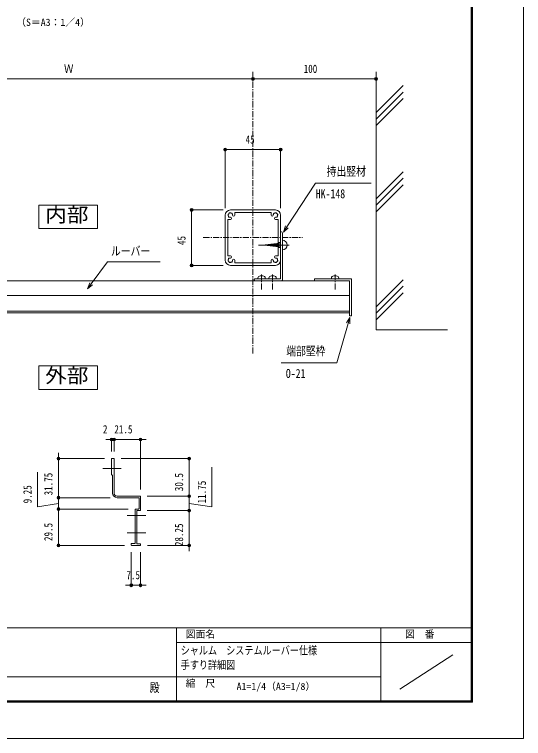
# Model space of a CAD drawing. Units: millimetres, scale not verified. Extents: x -1682 to 1682, y -1188 to 1188.
# Drawn here: x 855 to 1682, y -1188 to -12 of the extents above; entities that cross this region are included whole.
import ezdxf
from ezdxf.enums import TextEntityAlignment as Align

# ---------------------------------------------------------------- set-up
doc = ezdxf.new("R2010")
doc.units = ezdxf.units.MM
doc.header["$LTSCALE"] = 8
doc.linetypes.add('USER1', pattern=[2, 1.25, -0.25, 0.25, -0.25])
for name, color, linetype, lineweight in [('0-0_0', 7, 'Continuous', 18), ('0-1_DEFPOINTS', 5, 'Continuous', 18), ('0-3_MOJI', 7, 'Continuous', 18), ('0-5_WAKU', 7, 'Continuous', 18), ('0-6_6_U+FF8A_U+FF6F_U+FF81_U+FF9D_U+FF78_U+FF9E', 4, 'Continuous', 18), ('0-7_2躯体線', 4, 'Continuous', 18), ('0-8_3中心線', 2, 'USER1', 18), ('0-9_41_U+FF71_U+FF99_U+FF90', 6, 'Continuous', 18), ('0-A_1手摺寸法', 3, 'Continuous', 18), ('0-B_42_U+FF71_U+FF99_U+FF90部品', 6, 'Continuous', 18), ('0-C_P4-12', 7, 'Continuous', 18), ('0-E_4アルミ', 6, 'Continuous', 18), ('1-3_101', 7, 'Continuous', 18)]:
    doc.layers.add(name, color=color, linetype=linetype, lineweight=lineweight)
doc.styles.add('ＭＳ ゴシック', font='')
doc.styles.get('ＭＳ ゴシック').set_extended_font_data('MS Gothic')

msp = doc.modelspace()

# ---------------------------------------------------------------- linework, layer by layer
at = {"layer": '0-0_0'}
for p, q in [((1240.156, -116.392), (1237.856, -116.392)), ((1244.756, -116.392), (1247.056, -116.392)), ((1440.156, -116.392), (1437.856, -116.392)), ((1199.756, -231.208), (1202.056, -231.208)), ((1285.156, -231.208), (1282.856, -231.208)), ((1142.812, -331.554), (1142.812, -333.854)), ((1291.885, -365.112), (1297.379, -356.756)), ((1142.812, -416.954), (1142.812, -414.654)), ((1399.816, -503.913), (1397.063, -513.526)), ((1010.568, -702.135), (1008.268, -702.135)), ((1014.568, -702.135), (1012.268, -702.135)), ((1019.168, -702.135), (1021.468, -702.135)), ((1062.168, -702.135), (1064.468, -702.135)), ((926.581, -730.934), (926.581, -728.634)), ((1138.826, -735.534), (1138.826, -737.834)), ((926.581, -794.434), (926.581, -792.134)), ((926.581, -799.034), (926.581, -801.334)), ((1138.826, -791.934), (1138.826, -789.634)), ((1138.826, -796.534), (1138.826, -798.834)), ((926.581, -817.534), (926.581, -819.834)), ((926.581, -817.534), (926.581, -819.834)), ((1138.826, -815.434), (1138.826, -813.134)), ((1138.826, -815.434), (1138.826, -813.134)), ((926.581, -871.934), (926.581, -869.634)), ((1138.826, -876.534), (1138.826, -878.834)), ((1042.568, -939.067), (1040.268, -939.067)), ((1062.168, -939.067), (1064.468, -939.067))]:
    msp.add_line(p, q, dxfattribs=at)
for points in [[(1297.379, -356.756), (1344.151, -285.614), (1434.758, -285.614)], [(1295.14, -355.284), (1291.885, -365.112), (1299.618, -358.228)], [(973.933, -457.281), (979.884, -449.244), (1006.427, -413.395), (1091.706, -413.395)], [(982.037, -450.839), (973.933, -457.281), (977.73, -447.65)], [(1399.638, -514.264), (1399.816, -503.913), (1394.487, -512.788)], [(1397.063, -513.526), (1378.703, -577.632), (1288.096, -577.632)]]:
    msp.add_lwpolyline(points, dxfattribs=at)
for centre, radius in [((1242.456, -116.392), 2.3), ((1242.456, -116.392), 2.3), ((1242.456, -116.392), 1.15), ((1242.456, -116.392), 1.15), ((1442.456, -116.392), 2.3), ((1442.456, -116.392), 1.15), ((1197.456, -231.208), 2.3), ((1197.456, -231.208), 1.15), ((1287.456, -231.208), 2.3), ((1287.456, -231.208), 1.15), ((1142.812, -329.254), 2.3), ((1142.812, -329.254), 1.15), ((1142.812, -419.254), 2.3), ((1142.812, -419.254), 1.15), ((1012.868, -702.135), 2.3), ((1012.868, -702.135), 1.15), ((1016.868, -702.135), 2.3), ((1016.868, -702.135), 2.3), ((1016.868, -702.135), 1.15), ((1016.868, -702.135), 1.15), ((1059.868, -702.135), 2.3), ((1059.868, -702.135), 1.15), ((926.581, -733.234), 2.3), ((926.581, -733.234), 1.15), ((1138.826, -733.234), 2.3), ((1138.826, -733.234), 1.15), ((926.581, -796.734), 2.3), ((926.581, -796.734), 2.3), ((926.581, -796.734), 1.15), ((926.581, -796.734), 1.15), ((1138.826, -794.234), 2.3), ((1138.826, -794.234), 2.3), ((1138.826, -794.234), 1.15), ((1138.826, -794.234), 1.15), ((926.581, -815.234), 2.3), ((926.581, -815.234), 2.3), ((926.581, -815.234), 1.15), ((926.581, -815.234), 1.15), ((1138.826, -817.734), 2.3), ((1138.826, -817.734), 2.3), ((1138.826, -817.734), 1.15), ((1138.826, -817.734), 1.15), ((926.581, -874.234), 2.3), ((926.581, -874.234), 1.15), ((1138.826, -874.234), 2.3), ((1138.826, -874.234), 1.15), ((1044.868, -939.067), 2.3), ((1044.868, -939.067), 1.15), ((1059.868, -939.067), 2.3), ((1059.868, -939.067), 1.15)]:
    msp.add_circle(centre, radius, dxfattribs=at)
at = {"layer": '0-1_DEFPOINTS'}
msp.add_line((1682.096, -1188.087), (1682.096, 1187.913), dxfattribs=at)
msp.add_lwpolyline([(-1681.904, 1187.913), (-1681.904, -1188.087), (1682.096, -1188.087)], dxfattribs=at)
at = {"layer": '0-5_WAKU'}
for p, q in [((1596.896, -1126.887), (1596.896, 1130.713)), ((1597.496, -1127.487), (1597.496, 1131.313)), ((1598.096, -1128.087), (1598.096, 1131.913)), ((1598.696, -1128.687), (1598.696, 1132.513)), ((1599.296, -1129.287), (1599.296, 1133.113)), ((-1601.904, -1008.087), (1598.096, -1008.087)), ((1118.096, -1008.087), (1118.096, -1128.087)), ((1450.096, -1008.087), (1450.096, -1128.087)), ((1118.096, -1032.087), (1598.096, -1032.087)), ((1480.93, -1108.087), (1567.263, -1052.087)), ((442.096, -1088.087), (1450.096, -1088.087)), ((-1603.104, -1129.287), (1599.296, -1129.287)), ((-1602.504, -1128.687), (1598.696, -1128.687)), ((-1601.904, -1128.087), (1598.096, -1128.087)), ((-1601.304, -1127.487), (1597.496, -1127.487)), ((-1600.704, -1126.887), (1596.896, -1126.887))]:
    msp.add_line(p, q, dxfattribs=at)
at = {"layer": '0-6_6_U+FF8A_U+FF6F_U+FF81_U+FF9D_U+FF78_U+FF9E'}
for p, q in [((1250.456, -440.254), (1250.456, -440.854)), ((1250.856, -441.254), (1262.056, -441.254)), ((1254.456, -436.254), (1258.456, -436.254)), ((1262.456, -440.254), (1262.456, -440.854)), ((1268.456, -440.254), (1268.456, -440.854)), ((1268.856, -441.254), (1280.056, -441.254)), ((1272.456, -436.254), (1276.456, -436.254)), ((1280.456, -440.254), (1280.456, -440.854)), ((1369.925, -440.254), (1369.925, -440.854)), ((1370.325, -441.254), (1381.525, -441.254)), ((1373.925, -436.254), (1377.925, -436.254)), ((1381.925, -440.254), (1381.925, -440.854))]:
    msp.add_line(p, q, dxfattribs=at)
for centre, radius, start, end in [((1254.456, -440.254), 4, 90, 180), ((1250.856, -440.854), 0.4, 180, 270), ((1258.456, -440.254), 4, 0, 90), ((1262.056, -440.854), 0.4, 270, 0), ((1272.456, -440.254), 4, 90, 180), ((1268.856, -440.854), 0.4, 180, 270), ((1276.456, -440.254), 4, 0, 90), ((1280.056, -440.854), 0.4, 270, 0), ((1373.925, -440.254), 4, 90, 180), ((1370.325, -440.854), 0.4, 180, 270), ((1377.925, -440.254), 4, 0, 90), ((1381.525, -440.854), 0.4, 270, 0)]:
    msp.add_arc(centre, radius, start, end, dxfattribs=at)
at = {"layer": '0-7_2躯体線'}
for p, q in [((1486.286, -127.103), (1442.456, -170.933)), ((1486.286, -137.712), (1442.456, -181.542)), ((1486.286, -148.321), (1442.456, -192.151)), ((1486.286, -267.156), (1442.456, -310.986)), ((1486.286, -277.764), (1442.456, -321.595)), ((1486.286, -288.373), (1442.456, -332.203)), ((1290.456, -386.254), (1251.367, -386.254)), ((1257.931, -386.434), (1257.931, -386.074)), ((1259.531, -386.614), (1259.531, -385.895)), ((1261.131, -386.794), (1261.131, -385.715)), ((1262.731, -386.973), (1262.731, -385.535)), ((1264.331, -387.153), (1264.331, -385.355)), ((1265.931, -387.333), (1265.931, -385.176)), ((1267.531, -387.513), (1267.531, -384.996)), ((1269.131, -387.692), (1269.131, -384.816)), ((1270.731, -387.872), (1270.731, -384.636)), ((1272.331, -388.052), (1272.331, -384.456)), ((1273.931, -388.232), (1273.931, -384.277)), ((1275.531, -388.411), (1275.531, -384.097)), ((1277.131, -388.591), (1277.131, -383.917)), ((1278.731, -388.771), (1278.731, -383.737)), ((1280.331, -388.951), (1280.331, -383.558)), ((1281.931, -389.131), (1281.931, -383.378)), ((1283.531, -389.31), (1283.531, -383.198)), ((1284.456, -382.254), (1287.456, -382.254)), ((1285.131, -389.49), (1285.131, -383.018)), ((1284.456, -390.254), (1287.456, -390.254)), ((1486.286, -442.624), (1442.456, -486.454)), ((1486.286, -453.232), (1442.456, -497.063)), ((1486.286, -463.841), (1442.456, -507.671))]:
    msp.add_line(p, q, dxfattribs=at)
msp.add_lwpolyline([(1442.456, -104.737), (1442.456, -524.254), (1558.347, -524.254)], dxfattribs=at)
msp.add_arc((1289.919, -386.254), 8.018, 273.8385, 86.1615, dxfattribs=at)
at = {"layer": '0-8_3中心線'}
for p, q in [((1242.456, -104.737), (1242.456, -564.254)), ((1161.842, -374.254), (1323.07, -374.254)), ((1256.456, -458.554), (1256.456, -434.332)), ((1274.456, -458.554), (1274.456, -434.332)), ((1375.925, -458.554), (1375.925, -434.332))]:
    msp.add_line(p, q, dxfattribs=at)
at = {"layer": '0-9_41_U+FF71_U+FF99_U+FF90'}
for p, q in [((1287.456, -385.654), (1287.456, -364.685)), ((1290.456, -443.254), (1290.456, -367.254)), ((1288.056, -386.254), (1287.456, -385.654)), ((1288.056, -386.254), (1287.456, -386.854)), ((1287.456, -441.254), (1287.456, -386.854)), ((653.456, -444.254), (1399.456, -444.254)), ((1244.456, -443.254), (1244.456, -442.254)), ((1245.456, -441.254), (1287.456, -441.254)), ((1245.456, -444.254), (1255.856, -444.254)), ((1256.456, -443.654), (1255.856, -444.254)), ((1256.456, -443.654), (1257.056, -444.254)), ((1257.056, -444.254), (1273.856, -444.254)), ((1274.456, -443.654), (1273.856, -444.254)), ((1274.456, -443.654), (1275.056, -444.254)), ((1275.056, -444.254), (1289.456, -444.254)), ((1402.456, -441.254), (1342.456, -441.254)), ((1342.456, -444.254), (1342.456, -441.254)), ((1399.456, -444.254), (1342.456, -444.254)), ((1399.456, -444.254), (1399.456, -501.254)), ((1399.456, -496.254), (1399.456, -444.254)), ((1402.456, -441.254), (1402.456, -501.254)), ((653.456, -468.254), (1399.456, -468.254)), ((653.456, -493.454), (1399.456, -493.454)), ((653.856, -496.254), (1399.456, -496.254)), ((1399.456, -501.254), (1402.456, -501.254))]:
    msp.add_line(p, q, dxfattribs=at)
for centre, radius, start, end in [((1287.856, -364.685), 0.4, 81.15012, 180), ((1287.456, -367.254), 3, 0, 81.15012), ((1245.456, -442.254), 1, 90, 180), ((1245.456, -443.254), 1, 180, 270), ((1289.456, -443.254), 1, 270, 0)]:
    msp.add_arc(centre, radius, start, end, dxfattribs=at)
at = {"layer": '0-A_1手摺寸法'}
for p, q in [((647.056, -116.392), (1237.856, -116.392)), ((1242.456, -116.237), (1242.456, -116.392)), ((1247.056, -116.392), (1437.856, -116.392)), ((1197.456, -326.154), (1197.456, -231.208)), ((1282.856, -231.208), (1202.056, -231.208)), ((1287.456, -326.154), (1287.456, -231.208)), ((1194.356, -329.254), (1142.812, -329.254)), ((1142.812, -333.854), (1142.812, -414.654)), ((1194.356, -419.254), (1142.812, -419.254)), ((1008.268, -702.135), (1003.668, -702.135)), ((1012.268, -702.135), (1007.668, -702.135)), ((1012.868, -721.734), (1012.868, -702.135)), ((1012.868, -702.135), (1016.868, -702.135)), ((1016.868, -721.734), (1016.868, -702.135)), ((1016.868, -721.734), (1016.868, -702.135)), ((1016.868, -702.135), (1059.868, -702.135)), ((1021.468, -702.135), (1026.068, -702.135)), ((1059.868, -783.734), (1059.868, -702.135)), ((1064.468, -702.135), (1069.068, -702.135)), ((926.581, -728.634), (926.581, -724.034)), ((1001.368, -733.234), (926.581, -733.234)), ((926.581, -733.234), (926.581, -796.734)), ((1028.368, -733.234), (1138.826, -733.234)), ((1138.826, -737.834), (1138.826, -789.634)), ((926.581, -792.134), (926.581, -787.534)), ((1010.362, -796.734), (926.581, -796.734)), ((1010.362, -796.734), (926.581, -796.734)), ((926.581, -796.734), (926.581, -815.234)), ((926.581, -796.734), (926.581, -815.234)), ((1070.368, -794.234), (1138.826, -794.234)), ((1070.368, -794.234), (1138.826, -794.234)), ((1138.826, -798.834), (1138.826, -813.134)), ((926.581, -801.334), (926.581, -805.934)), ((1138.826, -813.134), (1138.826, -808.534)), ((1039.768, -815.234), (926.581, -815.234)), ((1039.768, -815.234), (926.581, -815.234)), ((926.581, -819.834), (926.581, -824.434)), ((926.581, -819.834), (926.581, -869.634)), ((1070.368, -817.734), (1138.826, -817.734)), ((1070.368, -817.734), (1138.826, -817.734)), ((1138.826, -817.734), (1138.826, -874.234)), ((1033.768, -874.234), (926.581, -874.234)), ((1070.968, -874.234), (1138.826, -874.234)), ((1138.826, -878.834), (1138.826, -883.434)), ((1044.868, -885.334), (1044.868, -939.067)), ((1059.868, -885.334), (1059.868, -939.067)), ((1040.268, -939.067), (1035.668, -939.067)), ((1059.868, -939.067), (1044.868, -939.067)), ((1064.468, -939.067), (1069.068, -939.067))]:
    msp.add_line(p, q, dxfattribs=at)
for points in [[(1138.826, -805.984), (1175.867, -811.734), (1175.867, -746.961)], [(926.581, -805.984), (892.643, -811.684), (892.643, -755.323)]]:
    msp.add_lwpolyline(points, dxfattribs=at)
at = {"layer": '0-B_42_U+FF71_U+FF99_U+FF90部品'}
for p, q in [((1205.856, -329.254), (1279.056, -329.254)), ((1197.456, -337.654), (1197.456, -410.854)), ((1212.856, -333.254), (1272.056, -333.254)), ((1212.856, -333.254), (1212.856, -337.654)), ((1272.056, -333.254), (1272.056, -337.654)), ((1287.456, -337.654), (1287.456, -410.854)), ((1205.856, -344.654), (1201.456, -344.654)), ((1201.456, -344.654), (1201.456, -403.854)), ((1279.056, -344.654), (1283.456, -344.654)), ((1283.456, -344.654), (1283.456, -403.854)), ((1205.856, -403.854), (1201.456, -403.854)), ((1212.856, -415.254), (1212.856, -410.854)), ((1272.056, -415.254), (1272.056, -410.854)), ((1279.056, -403.854), (1283.456, -403.854)), ((1205.856, -419.254), (1279.056, -419.254)), ((1212.856, -415.254), (1272.056, -415.254))]:
    msp.add_line(p, q, dxfattribs=at)
for centre, radius, start, end in [((1205.856, -337.654), 8.4, 90, 180), ((1279.056, -337.654), 8.4, 0, 90), ((1202.958, -336.878), 1, 165, 232.97569), ((1202.958, -336.878), 1, 97.02431, 165), ((1205.856, -337.654), 3.5, 180.35889, 195), ((1205.856, -337.654), 3.5, 195, 209.64111), ((1203.734, -339.776), 1, 157.02431, 225), ((1205.856, -337.654), 3.5, 135, 149.64111), ((1203.734, -339.776), 1, 225, 292.97569), ((1205.856, -337.654), 3.5, 120.35889, 135), ((1205.079, -334.756), 1, 105, 172.97569), ((1205.856, -337.654), 3.5, 240.35889, 255), ((1205.079, -334.756), 1, 37.02431, 105), ((1205.856, -337.654), 3.5, 255, 270), ((1205.856, -342.904), 1.75, 270, 90), ((1205.856, -337.654), 3.5, 75, 89.64111), ((1205.856, -337.654), 3.5, 60.35889, 75), ((1207.977, -335.533), 1, 45, 112.97569), ((1207.977, -335.533), 1, 337.02431, 45), ((1205.856, -337.654), 3.5, 15, 29.64111), ((1205.856, -337.654), 3.5, 0.35889, 15), ((1211.106, -337.654), 1.75, 180, 0), ((1273.806, -337.654), 1.75, 180, 360), ((1279.056, -337.654), 3.5, 165, 179.64111), ((1279.056, -337.654), 3.5, 150.35889, 165), ((1276.934, -335.533), 1, 135, 202.97569), ((1276.934, -335.533), 1, 67.02431, 135), ((1279.056, -342.904), 1.75, 90, 270), ((1279.056, -337.654), 3.5, 105, 119.64111), ((1279.056, -337.654), 3.5, 90.35889, 105), ((1279.832, -334.756), 1, 75, 142.97569), ((1279.056, -337.654), 3.5, 270, 285), ((1279.056, -337.654), 3.5, 285, 299.64111), ((1279.832, -334.756), 1, 7.02431, 75), ((1281.177, -339.776), 1, 247.02431, 315), ((1279.056, -337.654), 3.5, 45, 59.64111), ((1279.056, -337.654), 3.5, 30.35889, 45), ((1281.177, -339.776), 1, 315, 22.97569), ((1281.954, -336.878), 1, 15, 82.97569), ((1279.056, -337.654), 3.5, 330.35889, 345), ((1279.056, -337.654), 3.5, 345, 359.64111), ((1281.954, -336.878), 1, 307.02431, 15), ((1205.856, -410.854), 8.4, 180, 270), ((1202.958, -411.631), 1, 127.02431, 195), ((1205.856, -410.854), 3.5, 165, 179.64111), ((1205.856, -410.854), 3.5, 150.35889, 165), ((1203.734, -408.733), 1, 135, 202.97569), ((1203.734, -408.733), 1, 67.02431, 135), ((1205.856, -410.854), 3.5, 105, 119.64111), ((1205.856, -410.854), 3.5, 90, 105), ((1205.856, -405.604), 1.75, 270, 90), ((1205.856, -410.854), 3.5, 330.35889, 345), ((1205.856, -410.854), 3.5, 345, 359.64111), ((1211.106, -410.854), 1.75, 0, 180), ((1273.806, -410.854), 1.75, 0, 180), ((1279.056, -410.854), 3.5, 180.35889, 195), ((1279.056, -410.854), 3.5, 195, 209.64111), ((1279.056, -405.604), 1.75, 90, 270), ((1279.056, -410.854), 3.5, 75, 90), ((1279.056, -410.854), 8.4, 270, 0), ((1279.056, -410.854), 3.5, 60.35889, 75), ((1281.177, -408.733), 1, 45, 112.97569), ((1281.177, -408.733), 1, 337.02431, 45), ((1279.056, -410.854), 3.5, 15, 29.64111), ((1279.056, -410.854), 3.5, 0.35889, 15), ((1281.954, -411.631), 1, 345, 52.97569), ((1202.958, -411.631), 1, 195, 262.97569), ((1205.856, -410.854), 3.5, 210.35889, 225), ((1205.856, -410.854), 3.5, 225, 239.64111), ((1205.079, -413.752), 1, 187.02431, 255), ((1205.079, -413.752), 1, 255, 322.97569), ((1205.856, -410.854), 3.5, 270.35889, 285), ((1205.856, -410.854), 3.5, 285, 299.64111), ((1207.977, -412.976), 1, 247.02431, 315), ((1207.977, -412.976), 1, 315, 22.97569), ((1276.934, -412.976), 1, 157.02431, 225), ((1276.934, -412.976), 1, 225, 292.97569), ((1279.056, -410.854), 3.5, 240.35889, 255), ((1279.056, -410.854), 3.5, 255, 269.64111), ((1279.832, -413.752), 1, 217.02431, 285), ((1279.832, -413.752), 1, 285, 352.97569), ((1279.056, -410.854), 3.5, 300.35889, 315), ((1279.056, -410.854), 3.5, 315, 329.64111), ((1281.954, -411.631), 1, 277.02431, 345)]:
    msp.add_arc(centre, radius, start, end, dxfattribs=at)
at = {"layer": '0-C_P4-12'}
for p, q in [((894.793, -321.455), (894.793, -359.466)), ((894.793, -582.708), (894.793, -620.719))]:
    msp.add_line(p, q, dxfattribs=at)
for points in [[(894.793, -359.466), (990.119, -359.466), (990.119, -321.455), (894.793, -321.455)], [(894.793, -620.719), (990.119, -620.719), (990.119, -582.708), (894.793, -582.708)]]:
    msp.add_lwpolyline(points, dxfattribs=at)
at = {"layer": '0-E_4アルミ'}
for p, q in [((1301.456, -386.254), (1271.456, -386.254)), ((998.468, -749.234), (1028.468, -749.234)), ((1038.268, -825.734), (1068.268, -825.734)), ((1038.268, -853.734), (1068.268, -853.734))]:
    msp.add_line(p, q, dxfattribs=at)
at = {"layer": '1-3_101'}
for p, q in [((1056.368, -796.734), (1021.862, -796.734)), ((1021.868, -794.234), (1058.868, -794.234)), ((1057.368, -814.234), (1057.368, -797.734)), ((1059.868, -795.234), (1059.868, -816.734)), ((1050.868, -870.834), (1050.868, -815.634)), ((1051.268, -815.234), (1056.368, -815.234)), ((1058.868, -817.734), (1054.268, -817.734)), ((1044.868, -873.834), (1044.868, -871.634)), ((1045.268, -871.234), (1050.468, -871.234)), ((1059.468, -874.234), (1045.268, -874.234)), ((1054.268, -871.834), (1059.468, -871.834)), ((1059.868, -872.234), (1059.868, -873.834))]:
    msp.add_line(p, q, dxfattribs=at)
for points in [[(1012.868, -733.234), (1016.868, -733.234), (1016.868, -789.234)], [(1014.362, -789.234), (1014.362, -760.728), (1012.868, -759.234), (1012.868, -750.273), (1013.468, -749.234), (1012.868, -748.195), (1012.868, -733.234)], [(1053.868, -818.134), (1053.868, -824.695), (1053.268, -825.734), (1053.868, -826.773), (1053.868, -852.695), (1053.268, -853.734), (1053.868, -854.773), (1053.868, -871.434)]]:
    msp.add_lwpolyline(points, dxfattribs=at)
for centre, radius, start, end in [((1021.862, -789.234), 7.5, 180, 270), ((1021.868, -789.234), 5, 180, 270), ((1056.368, -797.734), 1, 0, 90), ((1058.868, -795.234), 1, 0, 90), ((1051.268, -815.634), 0.4, 90, 180), ((1054.268, -818.134), 0.4, 90, 180), ((1056.368, -814.234), 1, 270, 0), ((1058.868, -816.734), 1, 270, 0), ((1045.268, -871.634), 0.4, 90, 180), ((1045.268, -873.834), 0.4, 180, 270), ((1050.468, -870.834), 0.4, 270, 0), ((1054.268, -871.434), 0.4, 180, 270), ((1059.468, -872.234), 0.4, 0, 90), ((1059.468, -873.834), 0.4, 270, 0)]:
    msp.add_arc(centre, radius, start, end, dxfattribs=at)

# ---------------------------------------------------------------- texts
at = {"layer": '0-0_0', "style": 'ＭＳ ゴシック'}
for s, p in [('（S＝A3：1／4）', (857.736, -33.673)), ('A1=1/4（A3=1/8）', (1215.941, -1112.797))]:
    msp.add_text(s, height=11.73, dxfattribs=at).set_placement(p, align=Align.BOTTOM_LEFT)
at = {"layer": '0-0_0', "style": 'ＭＳ ゴシック', "width": 0.8}
for s, height, p in [('持出竪材', 14.66, (1362.109, -278.107)), ('HK-148', 14.66, (1344.476, -314.626)), ('ルーバー', 14.66, (1011.663, -407.692)), ('端部堅枠', 14.66, (1296.421, -570.125)), ('O-21', 14.66, (1295.921, -606.644)), ('シャルム\u3000システムルーバー仕様', 13.2, (1125.042, -1055.505)), ('手すり詳細図', 13.2, (1125.042, -1079.08)), ('\u3000\u3000殿', 14.66, (1042.761, -1117.008))]:
    msp.add_text(s, height=height, dxfattribs=at).set_placement(p, align=Align.BOTTOM_LEFT)
at = {"layer": '0-3_MOJI', "style": 'ＭＳ ゴシック'}
for s, p in [('図面名', (1133.204, -1027.88)), ('図  番', (1489.519, -1027.88)), ('縮  尺', (1133.204, -1107.88))]:
    msp.add_text(s, height=11.73, dxfattribs=at).set_placement(p, align=Align.BOTTOM_LEFT)
at = {"layer": '0-A_1手摺寸法', "color": 7, "style": 'ＭＳ ゴシック', "width": 0.8}
for s, p in [('Ｗ', (935.586, -110.642)), ('100', (1324.932, -110.642)), ('45', (1230.54, -225.458)), ('2', (998.761, -696.385)), ('21.5', (1017.339, -696.385)), ('7.5', (1036.947, -933.317))]:
    msp.add_text(s, height=13.49, dxfattribs=at).set_placement(p, align=Align.BOTTOM_LEFT)
for s, p in [('45', (1137.062, -386.17)), ('31.75', (920.831, -793.022)), ('30.5', (1133.076, -786.164)), ('11.75', (1170.117, -805.984)), ('9.25', (886.893, -805.934)), ('29.5', (920.831, -867.164)), ('28.25', (1133.076, -875.424))]:
    msp.add_text(s, height=13.49, rotation=90, dxfattribs=at).set_placement(p, align=Align.BOTTOM_LEFT)
at = {"layer": '0-C_P4-12', "style": 'ＭＳ ゴシック', "width": 1.1}
for s, p in [('内部', (904.852, -355.833)), ('外部', (904.852, -617.086))]:
    msp.add_text(s, height=23.46, dxfattribs=at).set_placement(p, align=Align.BOTTOM_LEFT)

doc.saveas('drawing.dxf')
